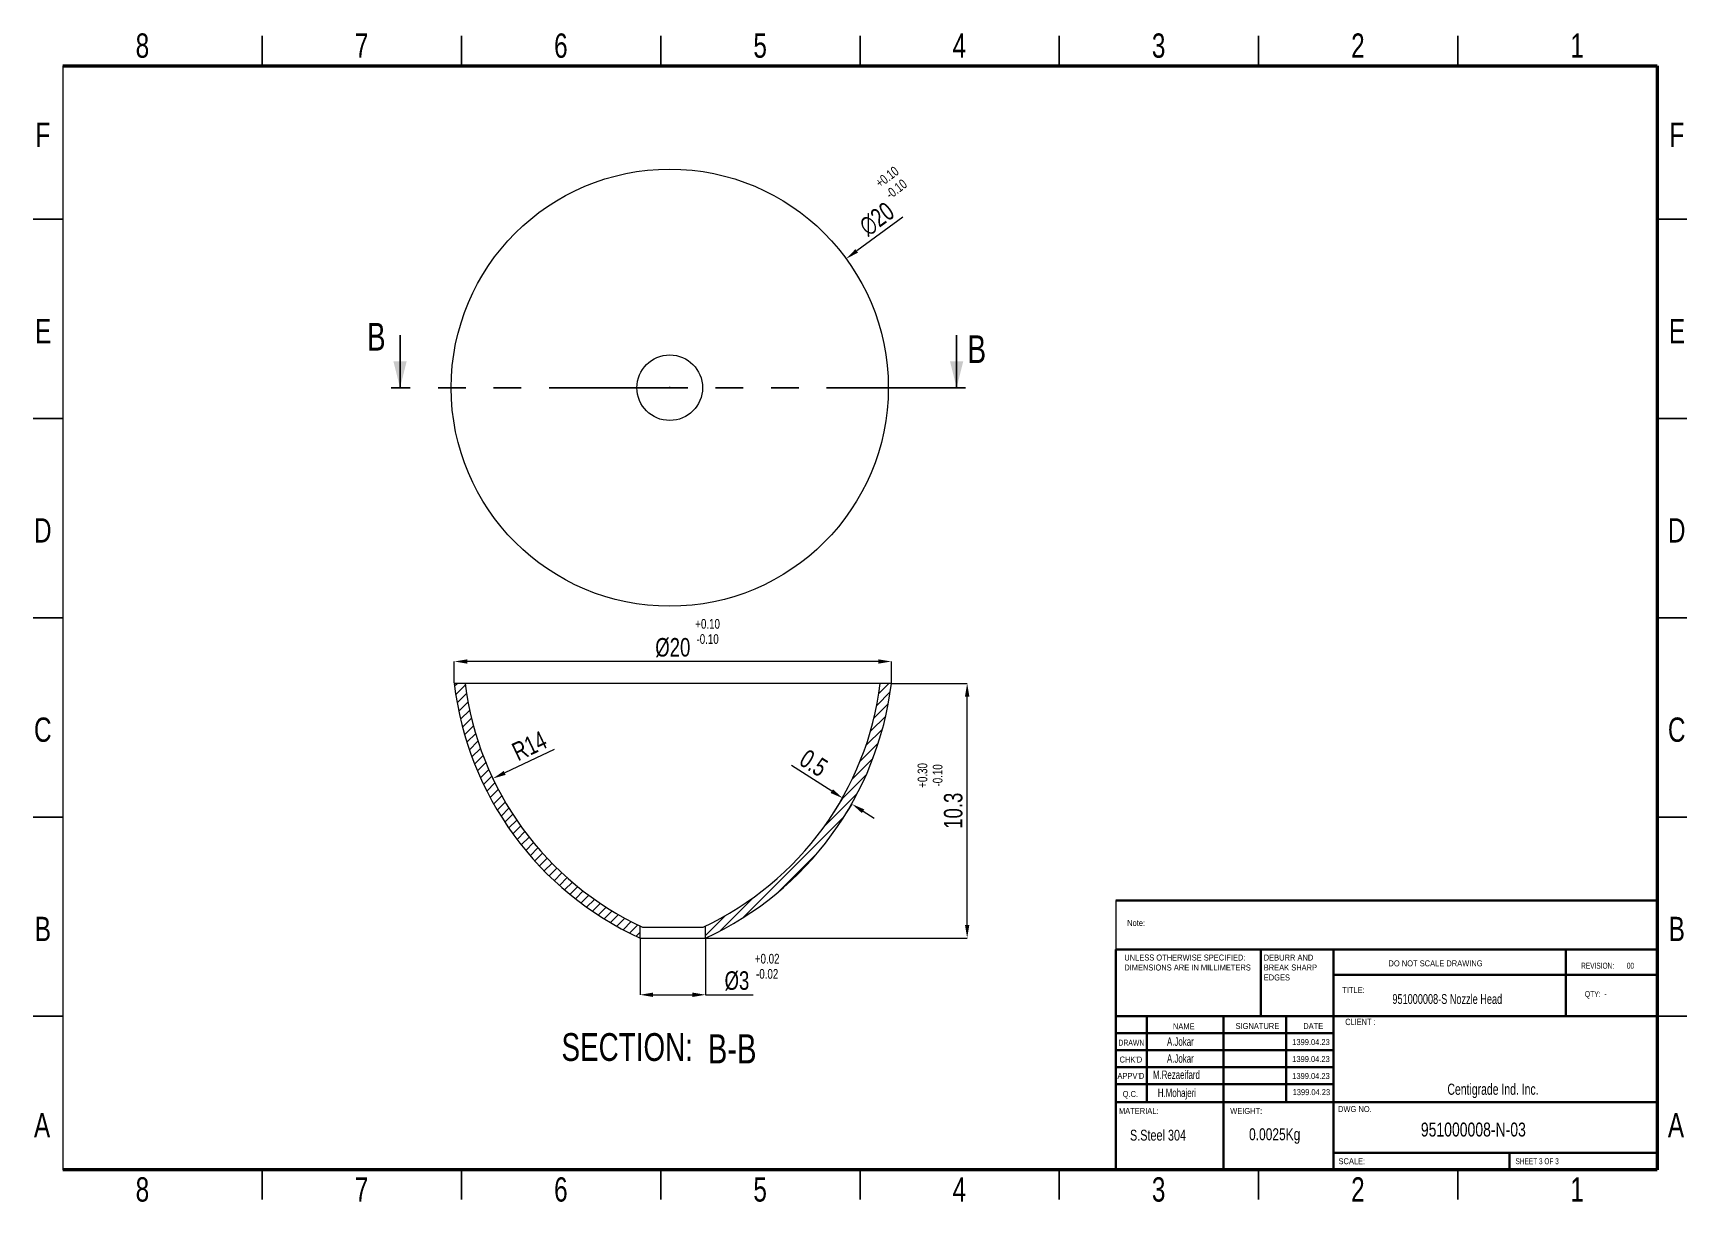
# Model space of a CAD drawing. Header units: millimetres. Extents: x 1732 to 1829, y 582 to 789.
# Drawn here: x 1732 to 1807.6, y 582.1 to 635.6 of the extents above; entities that cross this region are included whole.
import ezdxf

# ---------------------------------------------------------------- set-up
doc = ezdxf.new("R2010")
doc.units = ezdxf.units.MM
doc.linetypes.add('PHANTOM', pattern=[12.7, 6.35, -1.27, 1.27, -1.27, 1.27, -1.27])
doc.styles.add('SLDTEXTSTYLE0', font='TXT', dxfattribs={"width": 0.75})
doc.styles.add('SLDTEXTSTYLE1', font='TXT', dxfattribs={"width": 0.686449})
doc.styles.add('SLDTEXTSTYLE2', font='TXT', dxfattribs={"width": 0.652778})
doc.styles.add('SLDTEXTSTYLE3', font='TXT', dxfattribs={"width": 0.65})
doc.styles.add('SLDTEXTSTYLE4', font='TXT', dxfattribs={"width": 0.7})
doc.styles.add('SLDTEXTSTYLE5', font='TXT', dxfattribs={"width": 0.678571})
doc.dimstyles.new('SLDDIMSTYLE30', dxfattribs={"dimscale": 0.4, "dimtxt": 2.116667, "dimasz": 1.5, "dimexe": 0, "dimexo": 0.0625, "dimgap": 0.529167, "dimtad": 1, "dimdec": 0, "dimrnd": 1e-09, "dimzin": 12, "dimdsep": 46, "dimtxsty": 'SLDTEXTSTYLE0', "dimcen": 0.09, "dimadec": 0, "dimazin": 3, "dimtfac": 1, "dimtdec": 0, "dimtofl": 0, "dimtmove": 0, "dimatfit": 3, "dimfxl": 1, "dimfrac": 2, "dimtolj": 1, "dimtzin": 12, "dimarcsym": 0})

# ---------------------------------------------------------------- blocks, each defined once
blk = doc.blocks.new('*D10')
at = {"color": 0, "lineweight": -2, "transparency": 16777216}
for p, q in [((1771.251, 605.847), (1774.695, 605.847)), ((1774.695, 594.797), (1774.695, 605.247)), ((1762.751, 594.197), (1774.695, 594.197))]:
    blk.add_line(p, q, dxfattribs=at)
at = {"color": 0, "transparency": 16777216}
for points in [[(1774.595, 605.247), (1774.795, 605.247), (1774.695, 605.847)], [(1774.595, 594.797), (1774.795, 594.797), (1774.695, 594.197)]]:
    blk.add_solid(points, dxfattribs=at)
at = {"layer": 'Defpoints', "color": 0, "transparency": 16777216}
for p in [(1771.226, 605.847), (1774.695, 605.847), (1762.726, 594.197)]:
    blk.add_point(p, dxfattribs=at)
at = {"color": 0, "transparency": 16777216, "insert": (1774.06, 600.022), "char_height": 0.8467, "attachment_point": 5, "rotation": 90, "style": 'SLDTEXTSTYLE0'}
blk.add_mtext('\\A1;10.3', dxfattribs=at)
blk = doc.blocks.new('*D11')
at = {"color": 0, "lineweight": -2, "transparency": 16777216}
for p, q in [((1771.75, 627.174), (1769.642, 625.633)), ((1761.05, 619.376), (1761.122, 619.376)), ((1761.086, 619.34), (1761.086, 619.412))]:
    blk.add_line(p, q, dxfattribs=at)
at = {"color": 0, "transparency": 16777216}
blk.add_solid([(1769.583, 625.714), (1769.701, 625.552), (1769.158, 625.279)], dxfattribs=at)
at = {"layer": 'Defpoints', "color": 0, "transparency": 16777216}
for p in [(1769.158, 625.279), (1753.013, 613.474)]:
    blk.add_point(p, dxfattribs=at)
at = {"color": 0, "transparency": 16777216, "insert": (1770.563, 627.093), "char_height": 0.8467, "attachment_point": 5, "rotation": 36.17519, "style": 'SLDTEXTSTYLE0'}
blk.add_mtext('\\A1;∅20', dxfattribs=at)
blk = doc.blocks.new('*D12')
at = {"color": 0, "lineweight": -2, "transparency": 16777216}
for p, q in [((1751.226, 605.872), (1751.226, 606.849)), ((1770.626, 606.849), (1751.826, 606.849)), ((1771.226, 605.872), (1771.226, 606.849))]:
    blk.add_line(p, q, dxfattribs=at)
at = {"color": 0, "transparency": 16777216}
for points in [[(1751.826, 606.949), (1751.826, 606.749), (1751.226, 606.849)], [(1770.626, 606.949), (1770.626, 606.749), (1771.226, 606.849)]]:
    blk.add_solid(points, dxfattribs=at)
at = {"layer": 'Defpoints', "color": 0, "transparency": 16777216}
for p in [(1751.226, 606.849), (1751.226, 605.847), (1771.226, 605.847)]:
    blk.add_point(p, dxfattribs=at)
at = {"color": 0, "transparency": 16777216, "insert": (1761.226, 607.484), "char_height": 0.8467, "attachment_point": 5, "style": 'SLDTEXTSTYLE0'}
blk.add_mtext('\\A1;%%C20', dxfattribs=at)
blk = doc.blocks.new('*D13')
at = {"color": 0, "lineweight": -2, "transparency": 16777216}
for p, q in [((1759.726, 594.172), (1759.726, 591.601)), ((1762.726, 594.172), (1762.726, 591.601)), ((1760.326, 591.601), (1762.126, 591.601)), ((1762.726, 591.601), (1764.901, 591.601))]:
    blk.add_line(p, q, dxfattribs=at)
at = {"color": 0, "transparency": 16777216}
for points in [[(1760.326, 591.701), (1760.326, 591.501), (1759.726, 591.601)], [(1762.126, 591.701), (1762.126, 591.501), (1762.726, 591.601)]]:
    blk.add_solid(points, dxfattribs=at)
at = {"layer": 'Defpoints', "color": 0, "transparency": 16777216}
for p in [(1759.726, 594.197), (1762.726, 594.197), (1759.726, 591.601)]:
    blk.add_point(p, dxfattribs=at)
at = {"color": 0, "transparency": 16777216, "insert": (1764.16, 592.236), "char_height": 0.8467, "attachment_point": 5, "style": 'SLDTEXTSTYLE0'}
blk.add_mtext('\\A1;%%C3', dxfattribs=at)
blk = doc.blocks.new('*D14')
at = {"color": 0, "lineweight": -2, "transparency": 16777216}
blk.add_line((1755.799, 602.825), (1753.535, 601.752), dxfattribs=at)
at = {"color": 0, "transparency": 16777216}
blk.add_solid([(1753.492, 601.843), (1753.578, 601.662), (1752.993, 601.495)], dxfattribs=at)
at = {"layer": 'Defpoints', "color": 0, "transparency": 16777216}
for p in [(1765.843, 607.586), (1752.993, 601.495)]:
    blk.add_point(p, dxfattribs=at)
at = {"color": 0, "transparency": 16777216, "insert": (1754.666, 602.991), "char_height": 0.8467, "attachment_point": 5, "rotation": 25.36261, "style": 'SLDTEXTSTYLE0'}
blk.add_mtext('\\A1;R14', dxfattribs=at)
blk = doc.blocks.new('*D15')
at = {"color": 0, "lineweight": -2, "transparency": 16777216}
for p, q in [((1768.501, 600.917), (1766.659, 602.097)), ((1768.59, 599.943), (1769.006, 600.593)), ((1769.011, 599.674), (1769.427, 600.323)), ((1769.932, 599.999), (1770.437, 599.676))]:
    blk.add_line(p, q, dxfattribs=at)
at = {"color": 0, "transparency": 16777216}
for points in [[(1768.555, 601.001), (1768.447, 600.832), (1769.006, 600.593)], [(1769.986, 600.084), (1769.878, 599.915), (1769.427, 600.323)]]:
    blk.add_solid(points, dxfattribs=at)
at = {"layer": 'Defpoints', "color": 0, "transparency": 16777216}
for p in [(1769.006, 600.593), (1768.576, 599.922), (1768.997, 599.653)]:
    blk.add_point(p, dxfattribs=at)
at = {"color": 0, "transparency": 16777216, "insert": (1767.67, 602.203), "char_height": 0.8467, "attachment_point": 5, "rotation": 327.34892, "style": 'SLDTEXTSTYLE0'}
blk.add_mtext('\\A1;0.5', dxfattribs=at)
blk = doc.blocks.new('SW_NOTE_62')
at = {"color": 0, "linetype": 'Continuous', "lineweight": 0, "char_height": 1.5, "attachment_point": 1, "style": 'SLDTEXTSTYLE0'}
for s, insert in [('UNLESS OTHERWISE SPECIFIED:', (0, 1.93)), ('DIMENSIONS ARE IN MILLIMETERS', (0, -0.57))]:
    blk.add_mtext(s, dxfattribs=dict(at, insert=insert))
blk = doc.blocks.new('SW_NOTE_63')
at = {"color": 0, "linetype": 'Continuous', "lineweight": 0, "char_height": 1.5, "attachment_point": 1, "style": 'SLDTEXTSTYLE0'}
for s, insert in [('DEBURR AND', (0, 1.93)), ('BREAK SHARP', (0, -0.57)), ('EDGES', (0, -3.07))]:
    blk.add_mtext(s, dxfattribs=dict(at, insert=insert))

msp = doc.modelspace()

# ---------------------------------------------------------------- hatches: boundary and pattern name
h = msp.add_hatch()
h.set_pattern_fill('ANSI31', color=256, scale=0.1)
h.set_pattern_definition([(45, (-47.68295, -153.28), (-0.224506403, 0.224506403), [])])
h.paths.add_polyline_path([(1759.726, 594.197), (1759.726, 594.749, -0.256275), (1751.729, 605.847), (1751.226, 605.847, 0.261693)])
h.paths.add_polyline_path([(1762.726, 594.75), (1762.726, 594.197, 0.26049), (1771.226, 605.847), (1770.722, 605.847, -0.255051)])

# ---------------------------------------------------------------- linework, layer by layer
at = {"color": 7, "linetype": 'Continuous', "lineweight": 35}
for p, q in [((1742.44, 634.105), (1742.44, 635.473)), ((1751.557, 634.105), (1751.557, 635.473)), ((1760.674, 634.105), (1760.674, 635.473)), ((1769.792, 635.473), (1769.792, 634.105)), ((1769.792, 634.105), (1769.792, 635.473)), ((1778.909, 634.105), (1778.909, 635.473)), ((1788.026, 634.105), (1788.026, 635.473)), ((1797.144, 634.105), (1797.144, 635.473)), ((1733.322, 627.085), (1731.955, 627.085)), ((1806.261, 627.085), (1807.628, 627.085)), ((1733.322, 617.968), (1731.955, 617.968)), ((1806.261, 617.968), (1807.628, 617.968)), ((1731.955, 608.85), (1733.322, 608.85)), ((1733.322, 608.85), (1731.955, 608.85)), ((1807.628, 608.85), (1806.261, 608.85)), ((1806.261, 608.85), (1807.628, 608.85)), ((1733.322, 599.733), (1731.955, 599.733)), ((1806.261, 599.733), (1807.628, 599.733)), ((1733.322, 590.616), (1731.955, 590.616)), ((1806.261, 590.616), (1807.628, 590.616)), ((1742.44, 583.595), (1742.44, 582.228)), ((1751.557, 583.595), (1751.557, 582.228)), ((1760.674, 583.595), (1760.674, 582.228)), ((1769.792, 582.228), (1769.792, 583.595)), ((1769.792, 583.595), (1769.792, 582.228)), ((1778.909, 583.595), (1778.909, 582.228)), ((1788.026, 583.595), (1788.026, 582.228)), ((1797.144, 583.595), (1797.144, 582.228))]:
    msp.add_line(p, q, dxfattribs=at)
at = {"color": 7, "linetype": 'Continuous', "lineweight": 70}
for p, q in [((1733.322, 634.105), (1806.261, 634.105)), ((1806.261, 634.105), (1806.261, 583.595)), ((1806.261, 583.595), (1733.322, 583.595))]:
    msp.add_line(p, q, dxfattribs=at)
for p, q in [((1733.322, 634.105), (1733.322, 583.595)), ((1771.226, 605.847), (1751.226, 605.847)), ((1781.498, 595.921), (1781.498, 593.67)), ((1759.726, 594.197), (1759.726, 594.749)), ((1762.726, 594.197), (1762.726, 594.75))]:
    msp.add_line(p, q)
at = {"linetype": 'Continuous', "lineweight": 35}
for p, q in [((1748.746, 621.776), (1748.746, 619.376)), ((1774.213, 621.776), (1774.213, 619.376))]:
    msp.add_line(p, q, dxfattribs=at)
at = {"linetype": 'PHANTOM', "lineweight": 35}
msp.add_line((1774.613, 619.376), (1748.346, 619.376), dxfattribs=at)
at = {"color": 7, "linetype": 'Continuous', "lineweight": 50}
for p, q in [((1781.498, 595.921), (1806.261, 595.921)), ((1781.498, 593.67), (1806.261, 593.67)), ((1781.498, 593.67), (1781.498, 583.641)), ((1788.136, 593.67), (1788.136, 590.616)), ((1791.454, 593.67), (1791.454, 583.595)), ((1802.083, 590.616), (1802.083, 593.67)), ((1806.261, 592.508), (1791.454, 592.508)), ((1806.261, 590.616), (1781.498, 590.616)), ((1782.921, 590.616), (1782.921, 586.695)), ((1786.42, 590.616), (1786.42, 583.641)), ((1789.286, 590.616), (1789.286, 586.695)), ((1791.454, 583.641), (1791.454, 590.616)), ((1791.454, 589.841), (1781.498, 589.841)), ((1791.454, 589.066), (1781.498, 589.066)), ((1791.454, 588.291), (1781.498, 588.291)), ((1791.454, 587.516), (1781.498, 587.516)), ((1783.395, 586.695), (1781.498, 586.695)), ((1783.395, 586.695), (1806.261, 586.695)), ((1791.454, 584.37), (1806.261, 584.37)), ((1799.514, 583.595), (1799.514, 584.37))]:
    msp.add_line(p, q, dxfattribs=at)
for points in [[(1751.226, 605.847, 0.261693), (1759.726, 594.197), (1762.726, 594.197, 0.26049), (1771.226, 605.847, 6.396825)], [(1751.729, 605.847, 0.258551), (1759.835, 594.697), (1762.615, 594.697, 0.25733), (1770.722, 605.847)]]:
    msp.add_lwpolyline(points, format="xyb")
for radius in [10, 1.5]:
    msp.add_circle((1761.086, 619.376), radius)
at = {"linetype": 'Continuous', "lineweight": 35}
for points in [[(1748.746, 619.376), (1749.046, 620.576), (1748.446, 620.576)], [(1774.213, 619.376), (1774.513, 620.576), (1773.913, 620.576)]]:
    msp.add_solid(points, dxfattribs=at)

# ---------------------------------------------------------------- block references
at = {"color": 7, "linetype": 'Continuous', "lineweight": 0, "xscale": 0.1823459568763803, "yscale": 0.1823459568763803, "zscale": 0.1823459568763803}
for name, p in [('SW_NOTE_62', (1781.883, 593.09)), ('SW_NOTE_63', (1788.265, 593.09))]:
    msp.add_blockref(name, p, dxfattribs=at)

# ---------------------------------------------------------------- texts
at = {"color": 7, "linetype": 'Continuous', "lineweight": 0}
for s, insert, char_height, attachment_point, style in [('8', (1736.958, 635.585), 1.112, 2, 'SLDTEXTSTYLE0'), ('7', (1746.987, 635.585), 1.112, 2, 'SLDTEXTSTYLE0'), ('6', (1756.104, 635.585), 1.112, 2, 'SLDTEXTSTYLE0'), ('5', (1765.222, 635.585), 1.112, 2, 'SLDTEXTSTYLE0'), ('4', (1774.339, 635.585), 1.112, 2, 'SLDTEXTSTYLE0'), ('3', (1783.456, 635.585), 1.112, 2, 'SLDTEXTSTYLE0'), ('2', (1792.574, 635.585), 1.112, 2, 'SLDTEXTSTYLE0'), ('1', (1802.603, 635.585), 1.112, 2, 'SLDTEXTSTYLE0'), ('F', (1732.399, 631.502), 1.112, 2, 'SLDTEXTSTYLE0'), ('F', (1807.161, 631.502), 1.112, 2, 'SLDTEXTSTYLE0'), ('E', (1732.413, 622.522), 1.112, 2, 'SLDTEXTSTYLE0'), ('E', (1807.174, 622.522), 1.112, 2, 'SLDTEXTSTYLE0'), ('D', (1732.398, 613.405), 1.112, 2, 'SLDTEXTSTYLE0'), ('D', (1807.16, 613.405), 1.112, 2, 'SLDTEXTSTYLE0'), ('C', (1732.399, 604.287), 1.112, 2, 'SLDTEXTSTYLE0'), ('C', (1807.161, 604.287), 1.112, 2, 'SLDTEXTSTYLE0'), ('B', (1732.402, 595.17), 1.112, 2, 'SLDTEXTSTYLE0'), ('Note:', (1782.015, 595.022), 0.2735, 1, 'SLDTEXTSTYLE0'), ('B', (1807.164, 595.17), 1.112, 2, 'SLDTEXTSTYLE0'), ('DO NOT SCALE DRAWING', (1793.973, 593.175), 0.27352, 1, 'SLDTEXTSTYLE0'), ('REVISION:       00', (1802.788, 593.066), 0.27352, 1, 'SLDTEXTSTYLE2'), ('TITLE:', (1791.858, 591.959), 0.2735, 1, 'SLDTEXTSTYLE0'), ('QTY:  -', (1802.956, 591.771), 0.2735, 1, 'SLDTEXTSTYLE5'), ('951000008-S Nozzle Head', (1794.152, 591.631), 0.44675, 1, 'SLDTEXTSTYLE4'), ('NAME', (1784.11, 590.297), 0.2735, 1, 'SLDTEXTSTYLE0'), ('SIGNATURE', (1786.975, 590.308), 0.2735, 1, 'SLDTEXTSTYLE0'), ('DATE', (1790.072, 590.308), 0.2735, 1, 'SLDTEXTSTYLE0'), ('CLIENT :', (1791.994, 590.504), 0.2895, 1, 'SLDTEXTSTYLE4'), ('DRAWN', (1781.616, 589.546), 0.2735, 1, 'SLDTEXTSTYLE1'), ('A.Jokar', (1783.838, 589.653), 0.386, 1, 'SLDTEXTSTYLE4'), ('1399.04.23', (1789.57, 589.573), 0.2735, 1, 'SLDTEXTSTYLE0'), ("CHK'D", (1781.669, 588.776), 0.2735, 1, 'SLDTEXTSTYLE0'), ('A.Jokar', (1783.838, 588.878), 0.386, 1, 'SLDTEXTSTYLE4'), ('1399.04.23', (1789.57, 588.798), 0.2735, 1, 'SLDTEXTSTYLE0'), ("APPV'D", (1781.571, 588.029), 0.2735, 1, 'SLDTEXTSTYLE0'), ('M.Rezaeifard', (1783.194, 588.136), 0.38597, 1, 'SLDTEXTSTYLE4'), ('1399.04.23', (1789.57, 588.023), 0.2735, 1, 'SLDTEXTSTYLE0'), ('H.Mohajeri', (1783.419, 587.308), 0.386, 1, 'SLDTEXTSTYLE4'), ('1399.04.23', (1789.587, 587.283), 0.2735, 1, 'SLDTEXTSTYLE0'), ('Centigrade Ind. Inc.', (1796.67, 587.536), 0.51057, 1, 'SLDTEXTSTYLE4'), ('Q.C.', (1781.811, 587.201), 0.2735, 1, 'SLDTEXTSTYLE0'), ('DWG NO.', (1791.665, 586.51), 0.2735, 1, 'SLDTEXTSTYLE0'), ('A', (1732.366, 586.189), 1.112, 2, 'SLDTEXTSTYLE0'), ('MATERIAL:', (1781.64, 586.423), 0.2735, 1, 'SLDTEXTSTYLE0'), ('WEIGHT:', (1786.73, 586.422), 0.2733, 1, 'SLDTEXTSTYLE0'), ('951000008-N-03', (1795.454, 585.754), 0.63821, 1, 'SLDTEXTSTYLE0'), ('A', (1807.128, 586.189), 1.112, 2, 'SLDTEXTSTYLE0'), ('S.Steel 304', (1782.145, 585.425), 0.49453, 1, 'SLDTEXTSTYLE0'), ('0.0025Kg', (1787.593, 585.493), 0.5465, 1, 'SLDTEXTSTYLE0'), ('SCALE:', (1791.687, 584.124), 0.2735, 1, 'SLDTEXTSTYLE0'), ('SHEET 3 OF 3', (1799.784, 584.124), 0.27352, 1, 'SLDTEXTSTYLE3'), ('8', (1736.958, 583.251), 1.112, 2, 'SLDTEXTSTYLE0'), ('7', (1746.987, 583.251), 1.112, 2, 'SLDTEXTSTYLE0'), ('6', (1756.104, 583.251), 1.112, 2, 'SLDTEXTSTYLE0'), ('5', (1765.222, 583.251), 1.112, 2, 'SLDTEXTSTYLE0'), ('4', (1774.339, 583.251), 1.112, 2, 'SLDTEXTSTYLE0'), ('3', (1783.456, 583.251), 1.112, 2, 'SLDTEXTSTYLE0'), ('2', (1792.574, 583.251), 1.112, 2, 'SLDTEXTSTYLE0'), ('1', (1802.603, 583.251), 1.112, 2, 'SLDTEXTSTYLE0')]:
    msp.add_mtext(s, dxfattribs=dict(at, insert=insert, char_height=char_height, attachment_point=attachment_point, style=style))
at = {"color": 7, "linetype": 'Continuous', "lineweight": 18, "char_height": 0.4445, "attachment_point": 2, "style": 'SLDTEXTSTYLE0'}
for s, insert, rotation in [('\\A1;+0.10', (1770.895, 629.197), 37.22044), ('\\A1;-0.10', (1771.315, 628.645), 37.22044), ('\\A1;+0.30', (1772.427, 601.638), 90), ('\\A1;-0.10', (1773.121, 601.638), 90)]:
    msp.add_mtext(s, dxfattribs=dict(at, insert=insert, rotation=rotation))
at = {"linetype": 'Continuous', "attachment_point": 1, "style": 'SLDTEXTSTYLE0'}
for s, insert, char_height in [('B', (1747.236, 622.344), 1.27), ('B', (1774.712, 621.776), 1.27), ('B-B', (1762.828, 589.796), 1.3335)]:
    msp.add_mtext(s, dxfattribs=dict(at, insert=insert, char_height=char_height))
at = {"color": 7, "linetype": 'Continuous', "lineweight": 18, "char_height": 0.4445, "attachment_point": 2, "style": 'SLDTEXTSTYLE0'}
for s, insert in [('\\A1;+0.10', (1762.819, 608.794)), ('\\A1;-0.10', (1762.819, 608.1)), ('\\A1;+0.02', (1765.544, 593.474)), ('\\A1;-0.02', (1765.544, 592.78))]:
    msp.add_mtext(s, dxfattribs=dict(at, insert=insert))
at = {"color": 0, "linetype": 'Continuous', "lineweight": 0, "insert": (1759.141, 589.846), "char_height": 1.27, "attachment_point": 2, "style": 'SLDTEXTSTYLE0'}
msp.add_mtext('SECTION:', dxfattribs=at)

# ---------------------------------------------------------------- dimensions: what is measured, and where the dimension line sits
dim = msp.add_diameter_dim_2p(p1=(1753.013, 613.474), p2=(1769.158, 625.279), dimstyle='SLDDIMSTYLE30')
dim.commit()
dim.dimension.update_dxf_attribs({"geometry": '*D11', "text_midpoint": (1770.563, 627.093)})
dim = msp.add_linear_dim(base=(1751.226, 606.849), p1=(1771.226, 605.847), p2=(1751.226, 605.847), text='%%C<>', dimstyle='SLDDIMSTYLE30')
dim.commit()
dim.dimension.update_dxf_attribs({"geometry": '*D12', "text_midpoint": (1761.226, 607.484)})
dim = msp.add_radius_dim(center=(1765.843, 607.586), mpoint=(1752.993, 601.495), dimstyle='SLDDIMSTYLE30')
dim.commit()
dim.dimension.update_dxf_attribs({"geometry": '*D14', "text_midpoint": (1754.938, 602.417), "dimtype": 164})
dim = msp.add_linear_dim(base=(1774.695, 605.847), p1=(1762.726, 594.197), p2=(1771.226, 605.847), angle=90, text='10.3', dimstyle='SLDDIMSTYLE30')
dim.commit()
dim.dimension.update_dxf_attribs({"geometry": '*D10', "text_midpoint": (1774.06, 600.022)})
dim = msp.add_aligned_dim(p1=(1768.997, 599.653), p2=(1768.576, 599.922), distance=-0.796, text='0.5', dimstyle='SLDDIMSTYLE30')
dim.commit()
dim.dimension.update_dxf_attribs({"geometry": '*D15', "text_midpoint": (1767.67, 602.203)})
dim = msp.add_linear_dim(base=(1759.726, 591.601), p1=(1762.726, 594.197), p2=(1759.726, 594.197), text='%%C<>', dimstyle='SLDDIMSTYLE30')
dim.commit()
dim.dimension.update_dxf_attribs({"geometry": '*D13', "text_midpoint": (1764.16, 591.601), "dimtype": 160})

doc.saveas('drawing.dxf')
